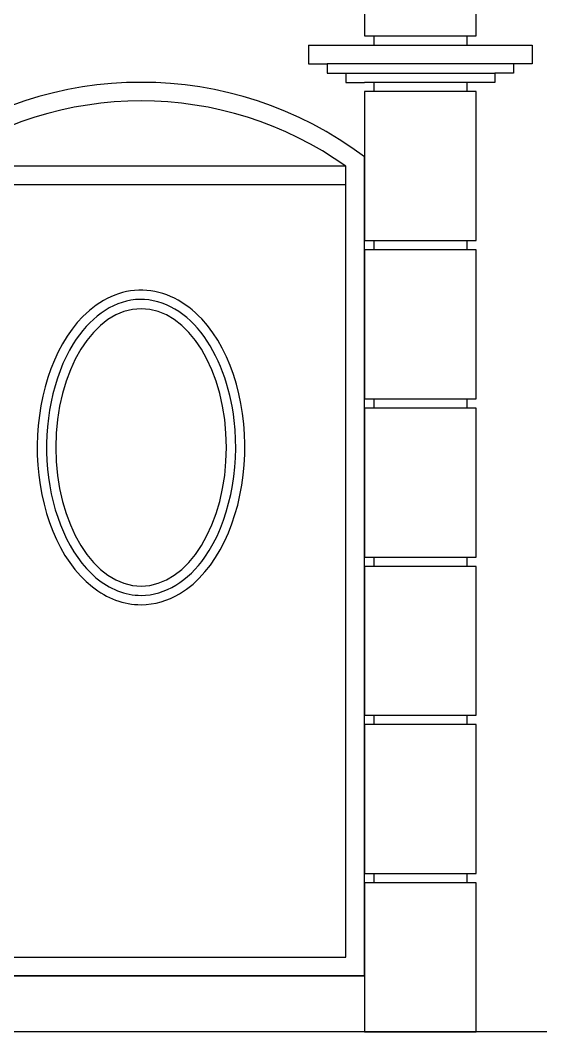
# Model space of a CAD drawing. Header units: inches. Extents: x -370 to 18, y -197 to 199.
# Drawn here: x -185.83 to -184.432, y 165.538 to 168.255 of the extents above; entities that cross this region are included whole.
import ezdxf

# ---------------------------------------------------------------- set-up
doc = ezdxf.new("R2010")
doc.units = ezdxf.units.IN
doc.header["$MEASUREMENT"] = 0
doc.layers.add('MUEBLES', color=7, linetype='Continuous')

msp = doc.modelspace()

# ---------------------------------------------------------------- linework, layer by layer
at = {"color": 4}
for p, q in [((-184.88041, 168.21303), (-184.88041, 168.18803)), ((-184.63041, 168.21303), (-184.63041, 168.18803)), ((-185.05541, 168.18803), (-185.05541, 168.13803)), ((-185.05541, 168.18803), (-185.05541, 168.13803)), ((-185.05541, 168.18803), (-184.45541, 168.18803)), ((-184.45541, 168.18803), (-184.45541, 168.13803)), ((-184.45541, 168.18803), (-184.45541, 168.13803)), ((-185.05541, 168.13803), (-185.00541, 168.13803)), ((-185.00541, 168.13803), (-185.00541, 168.11303)), ((-184.50541, 168.13803), (-185.00541, 168.13803)), ((-184.50541, 168.13803), (-184.50541, 168.11303)), ((-184.45541, 168.13803), (-184.50541, 168.13803)), ((-185.00541, 168.11303), (-184.95541, 168.11303)), ((-184.95541, 168.11303), (-184.95541, 168.08803)), ((-184.95541, 168.11303), (-184.55541, 168.11303)), ((-184.50541, 168.11303), (-184.55541, 168.11303)), ((-184.55541, 168.11303), (-184.55541, 168.08803)), ((-184.95541, 168.08803), (-184.90541, 168.08803)), ((-184.55541, 168.08803), (-184.90541, 168.08803)), ((-184.88041, 168.08803), (-184.88041, 168.06303)), ((-184.63041, 168.08803), (-184.63041, 168.06303)), ((-184.88041, 167.66303), (-184.88041, 167.63803)), ((-184.63041, 167.66303), (-184.63041, 167.63803)), ((-184.88041, 167.23803), (-184.88041, 167.21303)), ((-184.63041, 167.23803), (-184.63041, 167.21303)), ((-184.88041, 166.81303), (-184.88041, 166.78803)), ((-184.63041, 166.81303), (-184.63041, 166.78803)), ((-184.88041, 166.38803), (-184.88041, 166.36303)), ((-184.63041, 166.38803), (-184.63041, 166.36303)), ((-184.88041, 165.96303), (-184.88041, 165.93803)), ((-184.63041, 165.96303), (-184.63041, 165.93803))]:
    msp.add_line(p, q, dxfattribs=at)
at = {"color": 1}
for p, q in [((-184.95541, 167.86263), (-186.05541, 167.86263)), ((-184.95541, 167.81263), (-186.05541, 167.81263))]:
    msp.add_line(p, q, dxfattribs=at)
at = {"color": 3}
msp.add_line((-184.90541, 165.68803), (-186.10541, 165.68803), dxfattribs=at)
at = {"color": 6}
msp.add_line((-181.15541, 165.53803), (-190.93221, 165.53803), dxfattribs=at)
at = {"color": 1}
msp.add_arc((-185.50541, 167.08803), 1, 53.1301, 126.8699, dxfattribs=at)
at = {"color": 1, "extrusion": (0, 0, -1)}
msp.add_ellipse((-185.50541, 167.10755), major_axis=(0, -0.37253), ratio=0.615108, dxfattribs=at)
at = {"color": 1}
for points, knots in [([(-185.50541, 166.68502), (-185.55219, 166.68502), (-185.59755, 166.70268), (-185.72714, 166.80425), (-185.7798, 166.94294), (-185.78853, 167.22961), (-185.74527, 167.3753), (-185.61686, 167.504), (-185.55983, 167.5316), (-185.44209, 167.52835), (-185.38632, 167.49901), (-185.2578, 167.36215), (-185.21715, 167.20754), (-185.23945, 166.91328), (-185.30136, 166.7741), (-185.43376, 166.69584), (-185.46905, 166.68502), (-185.50541, 166.68502)], [0, 0, 0, 0, 0.4501645, 0.4501645, 1.5179365, 1.5179365, 2.5857086, 2.5857086, 3.1557838, 3.1557838, 3.725859, 3.725859, 4.8297715, 4.8297715, 5.9336841, 5.9336841, 6.2831853, 6.2831853, 6.2831853, 6.2831853]), ([(-185.50541, 166.71002), (-185.54834, 166.71002), (-185.59072, 166.72721), (-185.69801, 166.81743), (-185.7456, 166.92872), (-185.76812, 167.17), (-185.74254, 167.29782), (-185.64547, 167.45345), (-185.58558, 167.49829), (-185.45631, 167.51042), (-185.39181, 167.47642), (-185.29759, 167.35675), (-185.26608, 167.27132), (-185.24006, 167.0475), (-185.26962, 166.90453), (-185.37863, 166.74941), (-185.44075, 166.71002), (-185.50541, 166.71002)], [0, 0, 0, 0, 0.4773613, 0.4773613, 1.4202531, 1.4202531, 2.3631449, 2.3631449, 3.0839599, 3.0839599, 3.8047748, 3.8047748, 4.5255897, 4.5255897, 5.5641592, 5.5641592, 6.2831853, 6.2831853, 6.2831853, 6.2831853])]:
    msp.add_open_spline(points, degree=3, knots=knots, dxfattribs=at)
at = {"layer": 'MUEBLES', "color": 4}
msp.add_lwpolyline([(-184.90541, 168.55623), (-184.90541, 168.21303), (-184.60541, 168.21303), (-184.60541, 168.40623)], dxfattribs=at)
at = {"layer": 'MUEBLES', "color": 1}
msp.add_lwpolyline([(-184.90541, 165.68803), (-184.90541, 167.88803, 0.3333333), (-186.10541, 167.88803), (-186.10541, 165.68803), (-184.90541, 165.68803)], format="xyb", dxfattribs=at)
at = {"layer": 'MUEBLES', "color": 4}
for points in [[(-184.90541, 167.66303), (-184.60541, 167.66303), (-184.60541, 168.06303), (-184.90541, 168.06303)], [(-184.90541, 167.23803), (-184.60541, 167.23803), (-184.60541, 167.63803), (-184.90541, 167.63803)], [(-184.90541, 166.81303), (-184.60541, 166.81303), (-184.60541, 167.21303), (-184.90541, 167.21303)], [(-184.90541, 166.38803), (-184.60541, 166.38803), (-184.60541, 166.78803), (-184.90541, 166.78803)], [(-184.90541, 165.96303), (-184.60541, 165.96303), (-184.60541, 166.36303), (-184.90541, 166.36303)], [(-184.90541, 165.53803), (-184.60541, 165.53803), (-184.60541, 165.93803), (-184.90541, 165.93803)]]:
    msp.add_lwpolyline(points, close=True, dxfattribs=at)
at = {"layer": 'MUEBLES', "color": 1}
msp.add_lwpolyline([(-184.95541, 165.73803), (-184.95541, 167.86263, 0.3189151), (-186.05541, 167.86263), (-186.05541, 165.73803)], format="xyb", close=True, dxfattribs=at)

doc.saveas('drawing.dxf')
